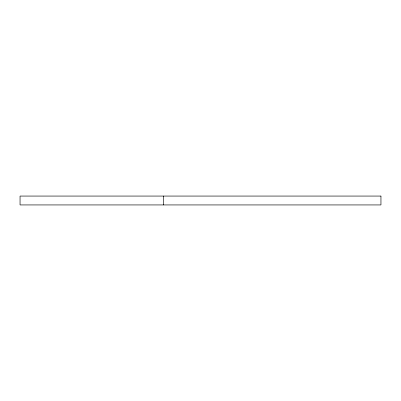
<?xml version="1.0" encoding="UTF-8"?>
<svg xmlns="http://www.w3.org/2000/svg" width="401" height="401" viewBox="0 0 401 401"><rect width="100%" height="100%" fill="white"/><g stroke="black" fill="none" stroke-linecap="round" stroke-linejoin="round"><path stroke-width="0.6" d="M163.423 196.064L163.423 204.936M380.95 196.064L20.05 196.064L20.05 204.936L380.95 204.936L380.95 196.064"/></g></svg>
